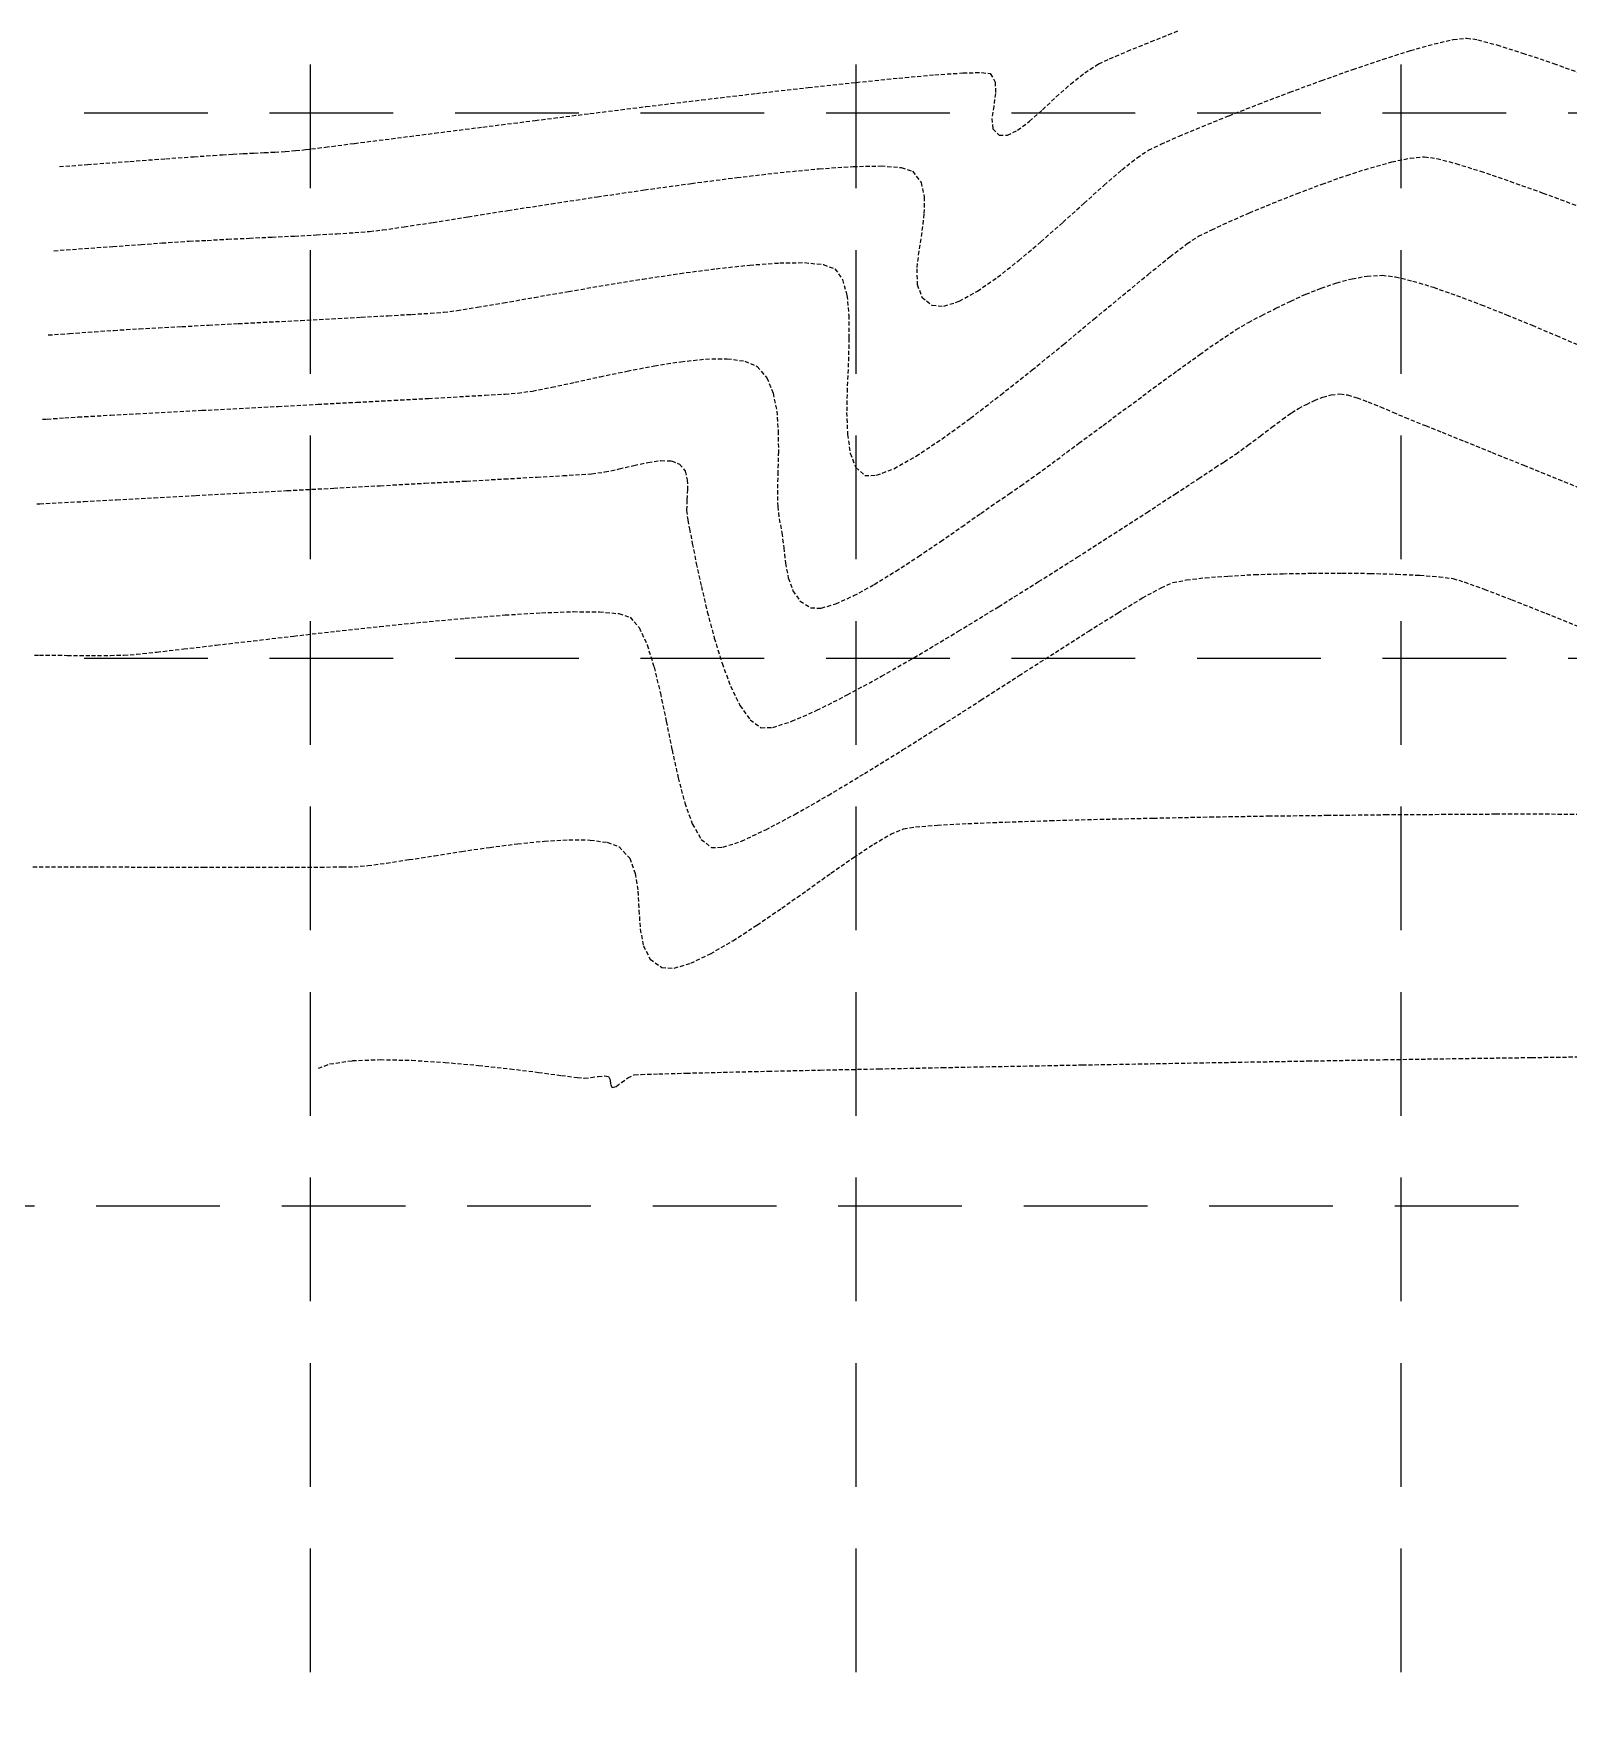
# Model space of a CAD drawing. Header units: inches. Extents: x 7994 to 10114, y 11164 to 12491.
# Drawn here: x 8442 to 8535.1, y 11399.3 to 11501.4 of the extents above; entities that cross this region are included whole.
import ezdxf

# ---------------------------------------------------------------- set-up
doc = ezdxf.new("R2010")
doc.units = ezdxf.units.IN
doc.header["$MEASUREMENT"] = 0
doc.linetypes.add('HIDDEN', pattern=[0.375, 0.25, -0.125])
doc.linetypes.add('x4227topo$0$HIDDEN', pattern=[0.375, 0.25, -0.125])
doc.layers.add('CONTOURS', color=43, linetype='x4227topo$0$HIDDEN')
doc.layers.add('GRID', color=254, linetype='HIDDEN')

msp = doc.modelspace()

# ---------------------------------------------------------------- linework, layer by layer
at = {"layer": 'CONTOURS', "color": 43}
for p, q in [((8508.35, 11500.33, 1239), (8509.78, 11500.91, 1239)), ((8509.78, 11500.91, 1239), (8511.49, 11501.59, 1239)), ((8526.95, 11500.77, 1238), (8528.11, 11501.04, 1238)), ((8528.11, 11501.04, 1238), (8528.92, 11501.13, 1238)), ((8528.92, 11501.13, 1238), (8529.61, 11501.02, 1238)), ((8529.61, 11501.02, 1238), (8530.76, 11500.71, 1238)), ((8506.61, 11499.56, 1239), (8507.27, 11499.87, 1239)), ((8507.27, 11499.87, 1239), (8508.35, 11500.33, 1239)), ((8522.03, 11499.23, 1238), (8523.85, 11499.84, 1238)), ((8523.85, 11499.84, 1238), (8525.51, 11500.37, 1238)), ((8525.51, 11500.37, 1238), (8526.95, 11500.77, 1238)), ((8530.76, 11500.71, 1238), (8532.31, 11500.22, 1238)), ((8532.31, 11500.22, 1238), (8534.2, 11499.58, 1238)), ((8494.48, 11498.7, 1239), (8496.66, 11498.9, 1239)), ((8496.66, 11498.9, 1239), (8498.37, 11499.01, 1239)), ((8498.37, 11499.01, 1239), (8499.52, 11499.04, 1239)), ((8499.52, 11499.04, 1239), (8500.03, 11498.97, 1239)), ((8500.03, 11498.97, 1239), (8500.33, 11498.46, 1239)), ((8504.9, 11498.33, 1239), (8505.76, 11499.02, 1239)), ((8505.76, 11499.02, 1239), (8506.61, 11499.56, 1239)), ((8520.13, 11498.55, 1238), (8522.03, 11499.23, 1238)), ((8534.2, 11499.58, 1238), (8536.38, 11498.81, 1238)), ((8482.54, 11497.38, 1239), (8485.85, 11497.77, 1239)), ((8485.85, 11497.77, 1239), (8488.99, 11498.13, 1239)), ((8488.99, 11498.13, 1239), (8491.9, 11498.44, 1239)), ((8491.9, 11498.44, 1239), (8494.48, 11498.7, 1239)), ((8500.35, 11497.77, 1239), (8500.24, 11497, 1239)), ((8500.33, 11498.46, 1239), (8500.35, 11497.77, 1239)), ((8504.03, 11497.56, 1239), (8504.9, 11498.33, 1239)), ((8516.3, 11497.12, 1238), (8518.2, 11497.84, 1238)), ((8518.2, 11497.84, 1238), (8520.13, 11498.55, 1238)), ((8475.75, 11496.55, 1239), (8479.15, 11496.97, 1239)), ((8479.15, 11496.97, 1239), (8482.54, 11497.38, 1239)), ((8500.24, 11497, 1239), (8500.13, 11496.25, 1239)), ((8502.41, 11496.08, 1239), (8503.2, 11496.78, 1239)), ((8503.2, 11496.78, 1239), (8504.03, 11497.56, 1239)), ((8514.51, 11496.42, 1238), (8516.3, 11497.12, 1238)), ((8466.33, 11495.36, 1239), (8469.26, 11495.73, 1239)), ((8469.26, 11495.73, 1239), (8472.43, 11496.13, 1239)), ((8472.43, 11496.13, 1239), (8475.75, 11496.55, 1239)), ((8500.13, 11496.25, 1239), (8500.19, 11495.63, 1239)), ((8501.69, 11495.54, 1239), (8502.41, 11496.08, 1239)), ((8511.48, 11495.18, 1238), (8512.88, 11495.76, 1238)), ((8512.88, 11495.76, 1238), (8514.51, 11496.42, 1238)), ((8459.71, 11494.51, 1239), (8461.47, 11494.74, 1239)), ((8461.47, 11494.74, 1239), (8463.7, 11495.02, 1239)), ((8463.7, 11495.02, 1239), (8466.33, 11495.36, 1239)), ((8500.19, 11495.63, 1239), (8500.57, 11495.23, 1239)), ((8500.57, 11495.23, 1239), (8501.07, 11495.23, 1239)), ((8501.07, 11495.23, 1239), (8501.69, 11495.54, 1239)), ((8509.63, 11494.33, 1238), (8510.38, 11494.69, 1238)), ((8510.38, 11494.69, 1238), (8511.48, 11495.18, 1238)), ((8447.85, 11493.65, 1239), (8450.02, 11493.81, 1239)), ((8450.02, 11493.81, 1239), (8451.73, 11493.93, 1239)), ((8451.73, 11493.93, 1239), (8452.9, 11494.01, 1239)), ((8452.9, 11494.01, 1239), (8453.46, 11494.05, 1239)), ((8453.46, 11494.05, 1239), (8454.1, 11494.09, 1239)), ((8454.1, 11494.09, 1239), (8454.73, 11494.12, 1239)), ((8454.73, 11494.12, 1239), (8455.37, 11494.15, 1239)), ((8455.37, 11494.15, 1239), (8456, 11494.18, 1239)), ((8456, 11494.18, 1239), (8456.64, 11494.21, 1239)), ((8456.64, 11494.21, 1239), (8457.27, 11494.25, 1239)), ((8457.27, 11494.25, 1239), (8457.9, 11494.3, 1239)), ((8457.9, 11494.3, 1239), (8458.49, 11494.36, 1239)), ((8458.49, 11494.36, 1239), (8459.71, 11494.51, 1239)), ((8508.01, 11493.14, 1238), (8508.93, 11493.87, 1238)), ((8508.93, 11493.87, 1238), (8509.63, 11494.33, 1238)), ((8524.38, 11493.62, 1237), (8525.49, 11493.85, 1237)), ((8525.49, 11493.85, 1237), (8526.36, 11493.93, 1237)), ((8526.36, 11493.93, 1237), (8527.11, 11493.82, 1237)), ((8527.11, 11493.82, 1237), (8528.27, 11493.52, 1237)), ((8443.58, 11493.33, 1239), (8445.27, 11493.46, 1239)), ((8445.27, 11493.46, 1239), (8447.85, 11493.65, 1239)), ((8481.91, 11492.31, 1238), (8484.67, 11492.67, 1238)), ((8484.67, 11492.67, 1238), (8487.28, 11492.97, 1238)), ((8487.28, 11492.97, 1238), (8489.66, 11493.2, 1238)), ((8489.66, 11493.2, 1238), (8491.72, 11493.34, 1238)), ((8491.72, 11493.34, 1238), (8493.41, 11493.37, 1238)), ((8493.41, 11493.37, 1238), (8494.63, 11493.28, 1238)), ((8494.63, 11493.28, 1238), (8495.32, 11493.05, 1238)), ((8495.32, 11493.05, 1238), (8495.83, 11492.37, 1238)), ((8506.93, 11492.2, 1238), (8508.01, 11493.14, 1238)), ((8520.16, 11492.27, 1237), (8521.66, 11492.8, 1237)), ((8521.66, 11492.8, 1237), (8523.09, 11493.26, 1237)), ((8523.09, 11493.26, 1237), (8524.38, 11493.62, 1237)), ((8528.27, 11493.52, 1237), (8529.77, 11493.05, 1237)), ((8529.77, 11493.05, 1237), (8531.55, 11492.44, 1237)), ((8476.21, 11491.5, 1238), (8479.06, 11491.92, 1238)), ((8479.06, 11491.92, 1238), (8481.91, 11492.31, 1238)), ((8495.83, 11492.37, 1238), (8496.03, 11491.48, 1238)), ((8505.72, 11491.11, 1238), (8506.93, 11492.2, 1238)), ((8517.15, 11491.11, 1237), (8518.64, 11491.7, 1237)), ((8518.64, 11491.7, 1237), (8520.16, 11492.27, 1237)), ((8531.55, 11492.44, 1237), (8533.55, 11491.73, 1237)), ((8533.55, 11491.73, 1237), (8535.7, 11490.93, 1237)), ((8468.36, 11490.29, 1238), (8470.78, 11490.67, 1238)), ((8470.78, 11490.67, 1238), (8473.42, 11491.08, 1238)), ((8473.42, 11491.08, 1238), (8476.21, 11491.5, 1238)), ((8496.03, 11491.48, 1238), (8496.01, 11490.45, 1238)), ((8504.43, 11489.95, 1238), (8505.72, 11491.11, 1238)), ((8515.75, 11490.53, 1237), (8517.15, 11491.11, 1237)), ((8463.18, 11489.49, 1238), (8464.48, 11489.68, 1238)), ((8464.48, 11489.68, 1238), (8466.24, 11489.95, 1238)), ((8466.24, 11489.95, 1238), (8468.36, 11490.29, 1238)), ((8496.01, 11490.45, 1238), (8495.87, 11489.33, 1238)), ((8503.1, 11488.77, 1238), (8504.43, 11489.95, 1238)), ((8513.46, 11489.5, 1237), (8514.5, 11489.98, 1237)), ((8514.5, 11489.98, 1237), (8515.75, 11490.53, 1237)), ((8446.82, 11488.49, 1238), (8448.53, 11488.61, 1238)), ((8448.53, 11488.61, 1238), (8449.8, 11488.7, 1238)), ((8449.8, 11488.7, 1238), (8450.55, 11488.75, 1238)), ((8450.55, 11488.75, 1238), (8451.45, 11488.81, 1238)), ((8451.45, 11488.81, 1238), (8452.54, 11488.86, 1238)), ((8452.54, 11488.86, 1238), (8453.78, 11488.93, 1238)), ((8453.78, 11488.93, 1238), (8455.1, 11488.99, 1238)), ((8455.1, 11488.99, 1238), (8456.47, 11489.06, 1238)), ((8456.47, 11489.06, 1238), (8457.84, 11489.12, 1238)), ((8457.84, 11489.12, 1238), (8459.16, 11489.19, 1238)), ((8459.16, 11489.19, 1238), (8460.39, 11489.26, 1238)), ((8460.39, 11489.26, 1238), (8461.49, 11489.33, 1238)), ((8461.49, 11489.33, 1238), (8462.39, 11489.4, 1238)), ((8462.39, 11489.4, 1238), (8463.18, 11489.49, 1238)), ((8495.87, 11489.33, 1238), (8495.69, 11488.2, 1238)), ((8501.76, 11487.64, 1238), (8503.1, 11488.77, 1238)), ((8510.93, 11487.86, 1237), (8511.97, 11488.66, 1237)), ((8511.97, 11488.66, 1237), (8512.66, 11489.11, 1237)), ((8512.66, 11489.11, 1237), (8513.46, 11489.5, 1237)), ((8443.24, 11488.23, 1238), (8444.73, 11488.34, 1238)), ((8444.73, 11488.34, 1238), (8446.82, 11488.49, 1238)), ((8495.69, 11488.2, 1238), (8495.57, 11487.13, 1238)), ((8500.47, 11486.62, 1238), (8501.76, 11487.64, 1238)), ((8509.6, 11486.79, 1237), (8510.93, 11487.86, 1237)), ((8478.95, 11486.51, 1237), (8481.22, 11486.85, 1237)), ((8481.22, 11486.85, 1237), (8483.41, 11487.14, 1237)), ((8483.41, 11487.14, 1237), (8485.44, 11487.36, 1237)), ((8485.44, 11487.36, 1237), (8487.26, 11487.49, 1237)), ((8487.26, 11487.49, 1237), (8488.77, 11487.51, 1237)), ((8488.77, 11487.51, 1237), (8489.91, 11487.39, 1237)), ((8489.91, 11487.39, 1237), (8490.61, 11487.13, 1237)), ((8490.61, 11487.13, 1237), (8491.07, 11486.49, 1237)), ((8495.57, 11487.13, 1238), (8495.6, 11486.18, 1238)), ((8499.25, 11485.78, 1238), (8500.47, 11486.62, 1238)), ((8508.05, 11485.51, 1237), (8509.6, 11486.79, 1237)), ((8521.04, 11486.28, 1236), (8521.97, 11486.53, 1236)), ((8521.97, 11486.53, 1236), (8522.89, 11486.69, 1236)), ((8522.89, 11486.69, 1236), (8523.8, 11486.74, 1236)), ((8523.8, 11486.74, 1236), (8524.6, 11486.65, 1236)), ((8524.6, 11486.65, 1236), (8525.66, 11486.39, 1236)), ((8472.38, 11485.4, 1237), (8474.45, 11485.76, 1237)), ((8474.45, 11485.76, 1237), (8476.67, 11486.14, 1237)), ((8476.67, 11486.14, 1237), (8478.95, 11486.51, 1237)), ((8491.07, 11486.49, 1237), (8491.34, 11485.53, 1237)), ((8491.34, 11485.53, 1237), (8491.45, 11484.31, 1237)), ((8495.6, 11486.18, 1238), (8495.88, 11485.42, 1238)), ((8498.15, 11485.17, 1238), (8499.25, 11485.78, 1238)), ((8506.32, 11484.08, 1237), (8508.05, 11485.51, 1237)), ((8518.25, 11485.18, 1236), (8519.17, 11485.59, 1236)), ((8519.17, 11485.59, 1236), (8520.1, 11485.96, 1236)), ((8520.1, 11485.96, 1236), (8521.04, 11486.28, 1236)), ((8525.66, 11486.39, 1236), (8526.91, 11486.01, 1236)), ((8526.91, 11486.01, 1236), (8528.31, 11485.52, 1236)), ((8528.31, 11485.52, 1236), (8529.81, 11484.95, 1236)), ((8466.08, 11484.44, 1237), (8466.88, 11484.5, 1237)), ((8466.88, 11484.5, 1237), (8467.69, 11484.6, 1237)), ((8467.69, 11484.6, 1237), (8468.92, 11484.8, 1237)), ((8468.92, 11484.8, 1237), (8470.51, 11485.07, 1237)), ((8470.51, 11485.07, 1237), (8472.38, 11485.4, 1237)), ((8495.88, 11485.42, 1238), (8496.49, 11484.92, 1238)), ((8496.49, 11484.92, 1238), (8497.22, 11484.86, 1238)), ((8497.22, 11484.86, 1238), (8498.15, 11485.17, 1238)), ((8516.51, 11484.31, 1236), (8517.36, 11484.74, 1236)), ((8517.36, 11484.74, 1236), (8518.25, 11485.18, 1236)), ((8529.81, 11484.95, 1236), (8531.35, 11484.34, 1236)), ((8447.63, 11483.45, 1237), (8448.43, 11483.5, 1237)), ((8448.43, 11483.5, 1237), (8449.58, 11483.56, 1237)), ((8449.58, 11483.56, 1237), (8451, 11483.63, 1237)), ((8451, 11483.63, 1237), (8452.63, 11483.72, 1237)), ((8452.63, 11483.72, 1237), (8454.42, 11483.81, 1237)), ((8454.42, 11483.81, 1237), (8456.3, 11483.91, 1237)), ((8456.3, 11483.91, 1237), (8458.21, 11484, 1237)), ((8458.21, 11484, 1237), (8460.09, 11484.1, 1237)), ((8460.09, 11484.1, 1237), (8461.88, 11484.2, 1237)), ((8461.88, 11484.2, 1237), (8463.51, 11484.29, 1237)), ((8463.51, 11484.29, 1237), (8464.93, 11484.37, 1237)), ((8464.93, 11484.37, 1237), (8466.08, 11484.44, 1237)), ((8491.45, 11484.31, 1237), (8491.46, 11482.91, 1237)), ((8504.48, 11482.55, 1237), (8506.32, 11484.08, 1237)), ((8514.95, 11483.45, 1236), (8515.69, 11483.88, 1236)), ((8515.69, 11483.88, 1236), (8516.51, 11484.31, 1236)), ((8531.35, 11484.34, 1236), (8532.89, 11483.71, 1236)), ((8532.89, 11483.71, 1236), (8534.37, 11483.08, 1236)), ((8442.9, 11483.12, 1237), (8444.18, 11483.21, 1237)), ((8444.18, 11483.21, 1237), (8445.7, 11483.32, 1237)), ((8445.7, 11483.32, 1237), (8446.87, 11483.4, 1237)), ((8446.87, 11483.4, 1237), (8447.63, 11483.45, 1237)), ((8491.46, 11482.91, 1237), (8491.42, 11481.41, 1237)), ((8502.57, 11481, 1237), (8504.48, 11482.55, 1237)), ((8512.74, 11481.94, 1236), (8513.95, 11482.79, 1236)), ((8513.95, 11482.79, 1236), (8514.95, 11483.45, 1236)), ((8534.37, 11483.08, 1236), (8535.75, 11482.5, 1236)), ((8479.66, 11481.25, 1236), (8481.27, 11481.5, 1236)), ((8481.27, 11481.5, 1236), (8482.76, 11481.66, 1236)), ((8482.76, 11481.66, 1236), (8484.08, 11481.68, 1236)), ((8484.08, 11481.68, 1236), (8485.14, 11481.54, 1236)), ((8485.14, 11481.54, 1236), (8485.9, 11481.21, 1236)), ((8511.38, 11480.96, 1236), (8512.74, 11481.94, 1236)), ((8474.83, 11480.25, 1236), (8476.37, 11480.59, 1236)), ((8476.37, 11480.59, 1236), (8478.01, 11480.93, 1236)), ((8478.01, 11480.93, 1236), (8479.66, 11481.25, 1236)), ((8485.9, 11481.21, 1236), (8486.48, 11480.52, 1236)), ((8486.48, 11480.52, 1236), (8486.86, 11479.6, 1236)), ((8491.42, 11481.41, 1237), (8491.35, 11479.89, 1237)), ((8500.67, 11479.49, 1237), (8502.57, 11481, 1237)), ((8509.91, 11479.89, 1236), (8511.38, 11480.96, 1236)), ((8465.96, 11479.27, 1236), (8467.83, 11479.38, 1236)), ((8467.83, 11479.38, 1236), (8469.39, 11479.47, 1236)), ((8469.39, 11479.47, 1236), (8470.6, 11479.54, 1236)), ((8470.6, 11479.54, 1236), (8471.37, 11479.6, 1236)), ((8471.37, 11479.6, 1236), (8472.26, 11479.72, 1236)), ((8472.26, 11479.72, 1236), (8473.43, 11479.95, 1236)), ((8473.43, 11479.95, 1236), (8474.83, 11480.25, 1236)), ((8486.86, 11479.6, 1236), (8487.08, 11478.5, 1236)), ((8491.35, 11479.89, 1237), (8491.32, 11478.42, 1237)), ((8498.83, 11478.07, 1237), (8500.67, 11479.49, 1237)), ((8508.39, 11478.76, 1236), (8509.91, 11479.89, 1236)), ((8520.2, 11479.35, 1235), (8520.71, 11479.49, 1235)), ((8520.71, 11479.49, 1235), (8521.24, 11479.55, 1235)), ((8521.24, 11479.55, 1235), (8521.69, 11479.48, 1235)), ((8521.69, 11479.48, 1235), (8522.28, 11479.31, 1235)), ((8448.25, 11478.34, 1236), (8450.12, 11478.44, 1236)), ((8450.12, 11478.44, 1236), (8452.22, 11478.55, 1236)), ((8452.22, 11478.55, 1236), (8454.48, 11478.67, 1236)), ((8454.48, 11478.67, 1236), (8456.84, 11478.79, 1236)), ((8456.84, 11478.79, 1236), (8459.24, 11478.92, 1236)), ((8459.24, 11478.92, 1236), (8461.6, 11479.04, 1236)), ((8461.6, 11479.04, 1236), (8463.87, 11479.16, 1236)), ((8463.87, 11479.16, 1236), (8465.96, 11479.27, 1236)), ((8487.08, 11478.5, 1236), (8487.17, 11477.29, 1236)), ((8491.32, 11478.42, 1237), (8491.37, 11477.08, 1237)), ((8506.87, 11477.64, 1236), (8508.39, 11478.76, 1236)), ((8517.76, 11478.01, 1235), (8518.31, 11478.4, 1235)), ((8518.31, 11478.4, 1235), (8518.72, 11478.66, 1235)), ((8518.72, 11478.66, 1235), (8519.2, 11478.91, 1235)), ((8519.2, 11478.91, 1235), (8519.69, 11479.15, 1235)), ((8519.69, 11479.15, 1235), (8520.2, 11479.35, 1235)), ((8522.28, 11479.31, 1235), (8522.95, 11479.06, 1235)), ((8522.95, 11479.06, 1235), (8523.69, 11478.76, 1235)), ((8523.69, 11478.76, 1235), (8524.45, 11478.43, 1235)), ((8524.45, 11478.43, 1235), (8525.19, 11478.12, 1235)), ((8442.55, 11478.01, 1236), (8442.83, 11478.02, 1236)), ((8442.83, 11478.02, 1236), (8443.9, 11478.09, 1236)), ((8443.9, 11478.09, 1236), (8444.71, 11478.15, 1236)), ((8444.71, 11478.15, 1236), (8445.48, 11478.19, 1236)), ((8445.48, 11478.19, 1236), (8446.69, 11478.26, 1236)), ((8446.69, 11478.26, 1236), (8448.25, 11478.34, 1236)), ((8497.09, 11476.81, 1237), (8498.83, 11478.07, 1237)), ((8505.41, 11476.55, 1236), (8506.87, 11477.64, 1236)), ((8516.4, 11476.99, 1235), (8517.11, 11477.53, 1235)), ((8517.11, 11477.53, 1235), (8517.76, 11478.01, 1235)), ((8525.19, 11478.12, 1235), (8525.88, 11477.84, 1235)), ((8525.88, 11477.84, 1235), (8526.43, 11477.62, 1235)), ((8526.43, 11477.62, 1235), (8527.43, 11477.22, 1235)), ((8487.17, 11477.29, 1236), (8487.18, 11476.05, 1236)), ((8491.37, 11477.08, 1237), (8491.54, 11475.95, 1237)), ((8495.53, 11475.77, 1237), (8497.09, 11476.81, 1237)), ((8504.06, 11475.55, 1236), (8505.41, 11476.55, 1236)), ((8514.92, 11475.9, 1235), (8515.65, 11476.44, 1235)), ((8515.65, 11476.44, 1235), (8516.4, 11476.99, 1235)), ((8527.43, 11477.22, 1235), (8528.79, 11476.67, 1235)), ((8528.79, 11476.67, 1235), (8530.47, 11475.99, 1235)), ((8478.42, 11475.21, 1235), (8479.27, 11475.39, 1235)), ((8479.27, 11475.39, 1235), (8480.05, 11475.5, 1235)), ((8480.05, 11475.5, 1235), (8480.7, 11475.48, 1235)), ((8480.7, 11475.48, 1235), (8481.19, 11475.29, 1235)), ((8481.19, 11475.29, 1235), (8481.52, 11474.87, 1235)), ((8487.18, 11476.05, 1236), (8487.15, 11474.83, 1236)), ((8491.54, 11475.95, 1237), (8491.87, 11475.09, 1237)), ((8494.19, 11475.01, 1237), (8495.53, 11475.77, 1237)), ((8502.87, 11474.67, 1236), (8504.06, 11475.55, 1236)), ((8513.67, 11475.08, 1235), (8514.22, 11475.43, 1235)), ((8514.22, 11475.43, 1235), (8514.92, 11475.9, 1235)), ((8530.47, 11475.99, 1235), (8532.39, 11475.22, 1235)), ((8468.27, 11474.26, 1235), (8470.56, 11474.39, 1235)), ((8470.56, 11474.39, 1235), (8472.54, 11474.5, 1235)), ((8472.54, 11474.5, 1235), (8474.12, 11474.59, 1235)), ((8474.12, 11474.59, 1235), (8475.25, 11474.66, 1235)), ((8475.25, 11474.66, 1235), (8475.85, 11474.7, 1235)), ((8475.85, 11474.7, 1235), (8476.66, 11474.81, 1235)), ((8476.66, 11474.81, 1235), (8477.53, 11475, 1235)), ((8477.53, 11475, 1235), (8478.42, 11475.21, 1235)), ((8481.52, 11474.87, 1235), (8481.65, 11474.34, 1235)), ((8481.65, 11474.34, 1235), (8481.67, 11473.75, 1235)), ((8487.15, 11474.83, 1236), (8487.12, 11473.7, 1236)), ((8491.87, 11475.09, 1237), (8492.42, 11474.6, 1237)), ((8492.42, 11474.6, 1237), (8493.13, 11474.61, 1237)), ((8493.13, 11474.61, 1237), (8494.19, 11475.01, 1237)), ((8501.89, 11473.97, 1236), (8502.87, 11474.67, 1236)), ((8511.26, 11473.49, 1235), (8512.67, 11474.41, 1235)), ((8512.67, 11474.41, 1235), (8513.67, 11475.08, 1235)), ((8532.39, 11475.22, 1235), (8534.48, 11474.37, 1235)), ((8534.48, 11474.37, 1235), (8536.69, 11473.47, 1235)), ((8447.04, 11473.13, 1235), (8449.32, 11473.25, 1235)), ((8449.32, 11473.25, 1235), (8451.85, 11473.39, 1235)), ((8451.85, 11473.39, 1235), (8454.55, 11473.53, 1235)), ((8454.55, 11473.53, 1235), (8457.37, 11473.68, 1235)), ((8457.37, 11473.68, 1235), (8460.21, 11473.83, 1235)), ((8460.21, 11473.83, 1235), (8463.03, 11473.98, 1235)), ((8463.03, 11473.98, 1235), (8465.74, 11474.13, 1235)), ((8465.74, 11474.13, 1235), (8468.27, 11474.26, 1235)), ((8481.67, 11473.75, 1235), (8481.63, 11473.11, 1235)), ((8487.12, 11473.7, 1236), (8487.14, 11472.72, 1236)), ((8500.43, 11472.98, 1236), (8501.18, 11473.49, 1236)), ((8501.18, 11473.49, 1236), (8501.89, 11473.97, 1236)), ((8509.53, 11472.36, 1235), (8511.26, 11473.49, 1235)), ((8442.21, 11472.87, 1235), (8442.38, 11472.88, 1235)), ((8442.38, 11472.88, 1235), (8443.5, 11472.94, 1235)), ((8443.5, 11472.94, 1235), (8445.07, 11473.02, 1235)), ((8445.07, 11473.02, 1235), (8447.04, 11473.13, 1235)), ((8481.63, 11473.11, 1235), (8481.61, 11472.48, 1235)), ((8481.61, 11472.48, 1235), (8481.68, 11471.9, 1235)), ((8487.14, 11472.72, 1236), (8487.23, 11471.97, 1236)), ((8498.3, 11471.49, 1236), (8499.46, 11472.3, 1236)), ((8499.46, 11472.3, 1236), (8500.43, 11472.98, 1236)), ((8507.52, 11471.06, 1235), (8509.53, 11472.36, 1235)), ((8481.68, 11471.9, 1235), (8481.79, 11471.37, 1235)), ((8481.79, 11471.37, 1235), (8481.96, 11470.47, 1235)), ((8487.23, 11471.97, 1236), (8487.39, 11471.12, 1236)), ((8497.02, 11470.6, 1236), (8498.3, 11471.49, 1236)), ((8481.96, 11470.47, 1235), (8482.2, 11469.27, 1235)), ((8487.39, 11471.12, 1236), (8487.5, 11470.21, 1236)), ((8487.5, 11470.21, 1236), (8487.61, 11469.28, 1236)), ((8495.68, 11469.69, 1236), (8497.02, 11470.6, 1236)), ((8505.31, 11469.64, 1235), (8507.52, 11471.06, 1235)), ((8482.2, 11469.27, 1235), (8482.51, 11467.86, 1235)), ((8487.61, 11469.28, 1236), (8487.78, 11468.39, 1236)), ((8494.31, 11468.8, 1236), (8495.68, 11469.69, 1236)), ((8502.96, 11468.16, 1235), (8505.31, 11469.64, 1235)), ((8487.78, 11468.39, 1236), (8488.06, 11467.61, 1236)), ((8492.99, 11467.99, 1236), (8494.31, 11468.8, 1236)), ((8500.53, 11466.64, 1235), (8502.96, 11468.16, 1235)), ((8511.1, 11468.1, 1234), (8511.93, 11468.26, 1234)), ((8511.93, 11468.26, 1234), (8513.07, 11468.4, 1234)), ((8513.07, 11468.4, 1234), (8514.47, 11468.5, 1234)), ((8514.47, 11468.5, 1234), (8516.07, 11468.59, 1234)), ((8516.07, 11468.59, 1234), (8517.79, 11468.64, 1234)), ((8517.79, 11468.64, 1234), (8519.57, 11468.67, 1234)), ((8519.57, 11468.67, 1234), (8521.36, 11468.68, 1234)), ((8521.36, 11468.68, 1234), (8523.09, 11468.66, 1234)), ((8523.09, 11468.66, 1234), (8524.68, 11468.61, 1234)), ((8524.68, 11468.61, 1234), (8526.09, 11468.55, 1234)), ((8526.09, 11468.55, 1234), (8527.25, 11468.46, 1234)), ((8527.25, 11468.46, 1234), (8528.08, 11468.35, 1234)), ((8528.08, 11468.35, 1234), (8528.78, 11468.14, 1234)), ((8528.78, 11468.14, 1234), (8529.99, 11467.7, 1234)), ((8482.51, 11467.86, 1235), (8482.87, 11466.32, 1235)), ((8488.06, 11467.61, 1236), (8488.5, 11466.98, 1236)), ((8490.66, 11466.82, 1236), (8491.75, 11467.31, 1236)), ((8491.75, 11467.31, 1236), (8492.99, 11467.99, 1236)), ((8507.78, 11466.27, 1234), (8509.26, 11467.17, 1234)), ((8509.26, 11467.17, 1234), (8510.39, 11467.79, 1234)), ((8510.39, 11467.79, 1234), (8511.1, 11468.1, 1234)), ((8529.99, 11467.7, 1234), (8531.66, 11467.06, 1234)), ((8468.19, 11465.94, 1234), (8470.61, 11466.14, 1234)), ((8470.61, 11466.14, 1234), (8472.82, 11466.27, 1234)), ((8472.82, 11466.27, 1234), (8474.75, 11466.34, 1234)), ((8474.75, 11466.34, 1234), (8476.33, 11466.33, 1234)), ((8476.33, 11466.33, 1234), (8477.5, 11466.22, 1234)), ((8477.5, 11466.22, 1234), (8478.18, 11466, 1234)), ((8482.87, 11466.32, 1235), (8483.29, 11464.74, 1235)), ((8488.5, 11466.98, 1236), (8489.14, 11466.57, 1236)), ((8489.14, 11466.57, 1236), (8489.78, 11466.55, 1236)), ((8489.78, 11466.55, 1236), (8490.66, 11466.82, 1236)), ((8498.09, 11465.15, 1235), (8500.53, 11466.64, 1235)), ((8506, 11465.16, 1234), (8507.78, 11466.27, 1234)), ((8531.66, 11467.06, 1234), (8533.73, 11466.24, 1234)), ((8533.73, 11466.24, 1234), (8536.13, 11465.26, 1234)), ((8457.78, 11464.86, 1234), (8460.36, 11465.15, 1234)), ((8460.36, 11465.15, 1234), (8463, 11465.44, 1234)), ((8463, 11465.44, 1234), (8465.63, 11465.71, 1234)), ((8465.63, 11465.71, 1234), (8468.19, 11465.94, 1234)), ((8478.18, 11466, 1234), (8478.74, 11465.37, 1234)), ((8478.74, 11465.37, 1234), (8479.22, 11464.33, 1234)), ((8495.71, 11463.73, 1235), (8498.09, 11465.15, 1235)), ((8503.98, 11463.87, 1234), (8506, 11465.16, 1234)), ((8449.48, 11463.89, 1234), (8451.12, 11464.08, 1234)), ((8451.12, 11464.08, 1234), (8453.09, 11464.31, 1234)), ((8453.09, 11464.31, 1234), (8455.34, 11464.57, 1234)), ((8455.34, 11464.57, 1234), (8457.78, 11464.86, 1234)), ((8479.22, 11464.33, 1234), (8479.64, 11462.97, 1234)), ((8483.29, 11464.74, 1235), (8483.76, 11463.21, 1235)), ((8442.06, 11463.71, 1234), (8442.36, 11463.71, 1234)), ((8442.36, 11463.71, 1234), (8444.05, 11463.69, 1234)), ((8444.05, 11463.69, 1234), (8445.51, 11463.68, 1234)), ((8445.51, 11463.68, 1234), (8446.67, 11463.69, 1234)), ((8446.67, 11463.69, 1234), (8447.49, 11463.7, 1234)), ((8447.49, 11463.7, 1234), (8448.25, 11463.76, 1234)), ((8448.25, 11463.76, 1234), (8449.48, 11463.89, 1234)), ((8483.76, 11463.21, 1235), (8484.28, 11461.82, 1235)), ((8493.44, 11462.43, 1235), (8495.71, 11463.73, 1235)), ((8501.78, 11462.46, 1234), (8503.98, 11463.87, 1234)), ((8479.64, 11462.97, 1234), (8480.02, 11461.39, 1234)), ((8491.36, 11461.29, 1235), (8493.44, 11462.43, 1235)), ((8499.46, 11460.97, 1234), (8501.78, 11462.46, 1234)), ((8480.02, 11461.39, 1234), (8480.38, 11459.69, 1234)), ((8484.28, 11461.82, 1235), (8484.85, 11460.65, 1235)), ((8489.52, 11460.36, 1235), (8491.36, 11461.29, 1235)), ((8484.85, 11460.65, 1235), (8485.47, 11459.78, 1235)), ((8487.99, 11459.69, 1235), (8489.52, 11460.36, 1235)), ((8497.09, 11459.45, 1234), (8499.46, 11460.97, 1234)), ((8480.38, 11459.69, 1234), (8480.73, 11457.95, 1234)), ((8485.47, 11459.78, 1235), (8486.13, 11459.3, 1235)), ((8486.13, 11459.3, 1235), (8486.84, 11459.32, 1235)), ((8486.84, 11459.32, 1235), (8487.99, 11459.69, 1235)), ((8494.71, 11457.95, 1234), (8497.09, 11459.45, 1234)), ((8480.73, 11457.95, 1234), (8481.1, 11456.27, 1234)), ((8492.4, 11456.52, 1234), (8494.71, 11457.95, 1234)), ((8481.1, 11456.27, 1234), (8481.5, 11454.74, 1234)), ((8490.2, 11455.2, 1234), (8492.4, 11456.52, 1234)), ((8488.19, 11454.05, 1234), (8490.2, 11455.2, 1234)), ((8481.5, 11454.74, 1234), (8481.96, 11453.47, 1234)), ((8486.41, 11453.11, 1234), (8488.19, 11454.05, 1234)), ((8509.93, 11453.82, 1233), (8513.36, 11453.89, 1233)), ((8513.36, 11453.89, 1233), (8516.89, 11453.95, 1233)), ((8516.89, 11453.95, 1233), (8520.46, 11453.99, 1233)), ((8520.46, 11453.99, 1233), (8524, 11454.03, 1233)), ((8524, 11454.03, 1233), (8527.43, 11454.05, 1233)), ((8527.43, 11454.05, 1233), (8530.68, 11454.07, 1233)), ((8530.68, 11454.07, 1233), (8533.69, 11454.07, 1233)), ((8533.69, 11454.07, 1233), (8536.39, 11454.06, 1233)), ((8481.96, 11453.47, 1234), (8482.5, 11452.53, 1234)), ((8484.94, 11452.42, 1234), (8486.41, 11453.11, 1234)), ((8492.96, 11452.24, 1233), (8493.99, 11452.84, 1233)), ((8493.99, 11452.84, 1233), (8494.77, 11453.17, 1233)), ((8494.77, 11453.17, 1233), (8495.5, 11453.28, 1233)), ((8495.5, 11453.28, 1233), (8496.82, 11453.39, 1233)), ((8496.82, 11453.39, 1233), (8498.67, 11453.49, 1233)), ((8498.67, 11453.49, 1233), (8500.98, 11453.58, 1233)), ((8500.98, 11453.58, 1233), (8503.67, 11453.67, 1233)), ((8503.67, 11453.67, 1233), (8506.68, 11453.75, 1233)), ((8506.68, 11453.75, 1233), (8509.93, 11453.82, 1233)), ((8467.97, 11451.8, 1233), (8469.67, 11452.04, 1233)), ((8469.67, 11452.04, 1233), (8471.36, 11452.26, 1233)), ((8471.36, 11452.26, 1233), (8472.99, 11452.42, 1233)), ((8472.99, 11452.42, 1233), (8474.47, 11452.5, 1233)), ((8474.47, 11452.5, 1233), (8475.77, 11452.49, 1233)), ((8475.77, 11452.49, 1233), (8476.8, 11452.35, 1233)), ((8476.8, 11452.35, 1233), (8477.52, 11452.08, 1233)), ((8477.52, 11452.08, 1233), (8478.16, 11451.39, 1233)), ((8482.5, 11452.53, 1234), (8483.12, 11452.03, 1234)), ((8483.12, 11452.03, 1234), (8483.82, 11452.05, 1234)), ((8483.82, 11452.05, 1234), (8484.94, 11452.42, 1234)), ((8491.74, 11451.43, 1233), (8492.96, 11452.24, 1233)), ((8441.97, 11450.86, 1233), (8445.67, 11450.86, 1233)), ((8445.67, 11450.86, 1233), (8449.13, 11450.85, 1233)), ((8449.13, 11450.85, 1233), (8452.31, 11450.85, 1233)), ((8452.31, 11450.85, 1233), (8455.12, 11450.85, 1233)), ((8455.12, 11450.85, 1233), (8457.5, 11450.85, 1233)), ((8457.5, 11450.85, 1233), (8459.4, 11450.85, 1233)), ((8459.4, 11450.85, 1233), (8460.73, 11450.86, 1233)), ((8460.73, 11450.86, 1233), (8461.45, 11450.87, 1233)), ((8461.45, 11450.87, 1233), (8462.28, 11450.94, 1233)), ((8462.28, 11450.94, 1233), (8463.41, 11451.09, 1233)), ((8463.41, 11451.09, 1233), (8464.78, 11451.3, 1233)), ((8464.78, 11451.3, 1233), (8466.32, 11451.54, 1233)), ((8466.32, 11451.54, 1233), (8467.97, 11451.8, 1233)), ((8478.16, 11451.39, 1233), (8478.5, 11450.46, 1233)), ((8490.37, 11450.48, 1233), (8491.74, 11451.43, 1233)), ((8478.5, 11450.46, 1233), (8478.66, 11449.38, 1233)), ((8488.9, 11449.43, 1233), (8490.37, 11450.48, 1233)), ((8478.66, 11449.38, 1233), (8478.72, 11448.22, 1233)), ((8487.39, 11448.36, 1233), (8488.9, 11449.43, 1233)), ((8478.72, 11448.22, 1233), (8478.8, 11447.09, 1233)), ((8485.88, 11447.33, 1233), (8487.39, 11448.36, 1233)), ((8478.8, 11447.09, 1233), (8478.99, 11446.08, 1233)), ((8484.42, 11446.38, 1233), (8485.88, 11447.33, 1233)), ((8478.99, 11446.08, 1233), (8479.4, 11445.27, 1233)), ((8483.07, 11445.59, 1233), (8484.42, 11446.38, 1233)), ((8479.4, 11445.27, 1233), (8480.11, 11444.76, 1233)), ((8480.11, 11444.76, 1233), (8480.86, 11444.72, 1233)), ((8480.86, 11444.72, 1233), (8481.86, 11445.02, 1233)), ((8481.86, 11445.02, 1233), (8483.07, 11445.59, 1233)), ((8459.28, 11438.65, 1232), (8459.96, 11438.91, 1232)), ((8459.96, 11438.91, 1232), (8461.34, 11439.11, 1232)), ((8461.34, 11439.11, 1232), (8463.03, 11439.17, 1232)), ((8463.03, 11439.17, 1232), (8464.95, 11439.13, 1232)), ((8464.95, 11439.13, 1232), (8466.97, 11439, 1232)), ((8466.97, 11439, 1232), (8469, 11438.82, 1232)), ((8469, 11438.82, 1232), (8470.92, 11438.61, 1232)), ((8470.92, 11438.61, 1232), (8472.63, 11438.4, 1232)), ((8486.56, 11438.47, 1232), (8489.72, 11438.54, 1232)), ((8489.72, 11438.54, 1232), (8493.27, 11438.61, 1232)), ((8493.27, 11438.61, 1232), (8497.13, 11438.69, 1232)), ((8497.13, 11438.69, 1232), (8501.26, 11438.77, 1232)), ((8501.26, 11438.77, 1232), (8505.61, 11438.85, 1232)), ((8505.61, 11438.85, 1232), (8510.1, 11438.93, 1232)), ((8510.1, 11438.93, 1232), (8514.69, 11439.01, 1232)), ((8514.69, 11439.01, 1232), (8519.31, 11439.09, 1232)), ((8519.31, 11439.09, 1232), (8523.92, 11439.17, 1232)), ((8523.92, 11439.17, 1232), (8528.46, 11439.24, 1232)), ((8528.46, 11439.24, 1232), (8532.86, 11439.3, 1232)), ((8532.86, 11439.3, 1232), (8537.07, 11439.36, 1232)), ((8472.63, 11438.4, 1232), (8474.02, 11438.21, 1232)), ((8474.02, 11438.21, 1232), (8474.98, 11438.09, 1232)), ((8474.98, 11438.09, 1232), (8475.41, 11438.04, 1232)), ((8475.41, 11438.04, 1232), (8475.81, 11438.08, 1232)), ((8475.81, 11438.08, 1232), (8476.25, 11438.15, 1232)), ((8476.25, 11438.15, 1232), (8476.63, 11438.19, 1232)), ((8476.63, 11438.19, 1232), (8476.87, 11438.15, 1232)), ((8476.87, 11438.15, 1232), (8476.97, 11437.94, 1232)), ((8476.97, 11437.94, 1232), (8476.99, 11437.66, 1232)), ((8476.99, 11437.66, 1232), (8477.1, 11437.48, 1232)), ((8477.1, 11437.48, 1232), (8477.34, 11437.55, 1232)), ((8477.34, 11437.55, 1232), (8477.67, 11437.79, 1232)), ((8477.67, 11437.79, 1232), (8478.05, 11438.06, 1232)), ((8478.05, 11438.06, 1232), (8478.44, 11438.25, 1232)), ((8478.44, 11438.25, 1232), (8478.85, 11438.27, 1232)), ((8478.85, 11438.27, 1232), (8479.92, 11438.31, 1232)), ((8479.92, 11438.31, 1232), (8481.6, 11438.35, 1232)), ((8481.6, 11438.35, 1232), (8483.84, 11438.41, 1232)), ((8483.84, 11438.41, 1232), (8486.56, 11438.47, 1232))]:
    msp.add_line(p, q, dxfattribs=at)
at = {"layer": 'GRID', "color": 253, "linetype": 'HIDDEN', "ltscale": 30}
for p, q in [((8458.79, 12455.77), (8458.79, 11298)), ((8491.87, 12455.77), (8491.87, 11298)), ((8524.94, 12455.77), (8524.94, 11298)), ((8028.82, 11496.6), (10079.47, 11496.6)), ((8028.82, 11463.52), (10079.47, 11463.52)), ((8029.56, 11430.3), (10080.21, 11430.3))]:
    msp.add_line(p, q, dxfattribs=at)

doc.saveas('drawing.dxf')
